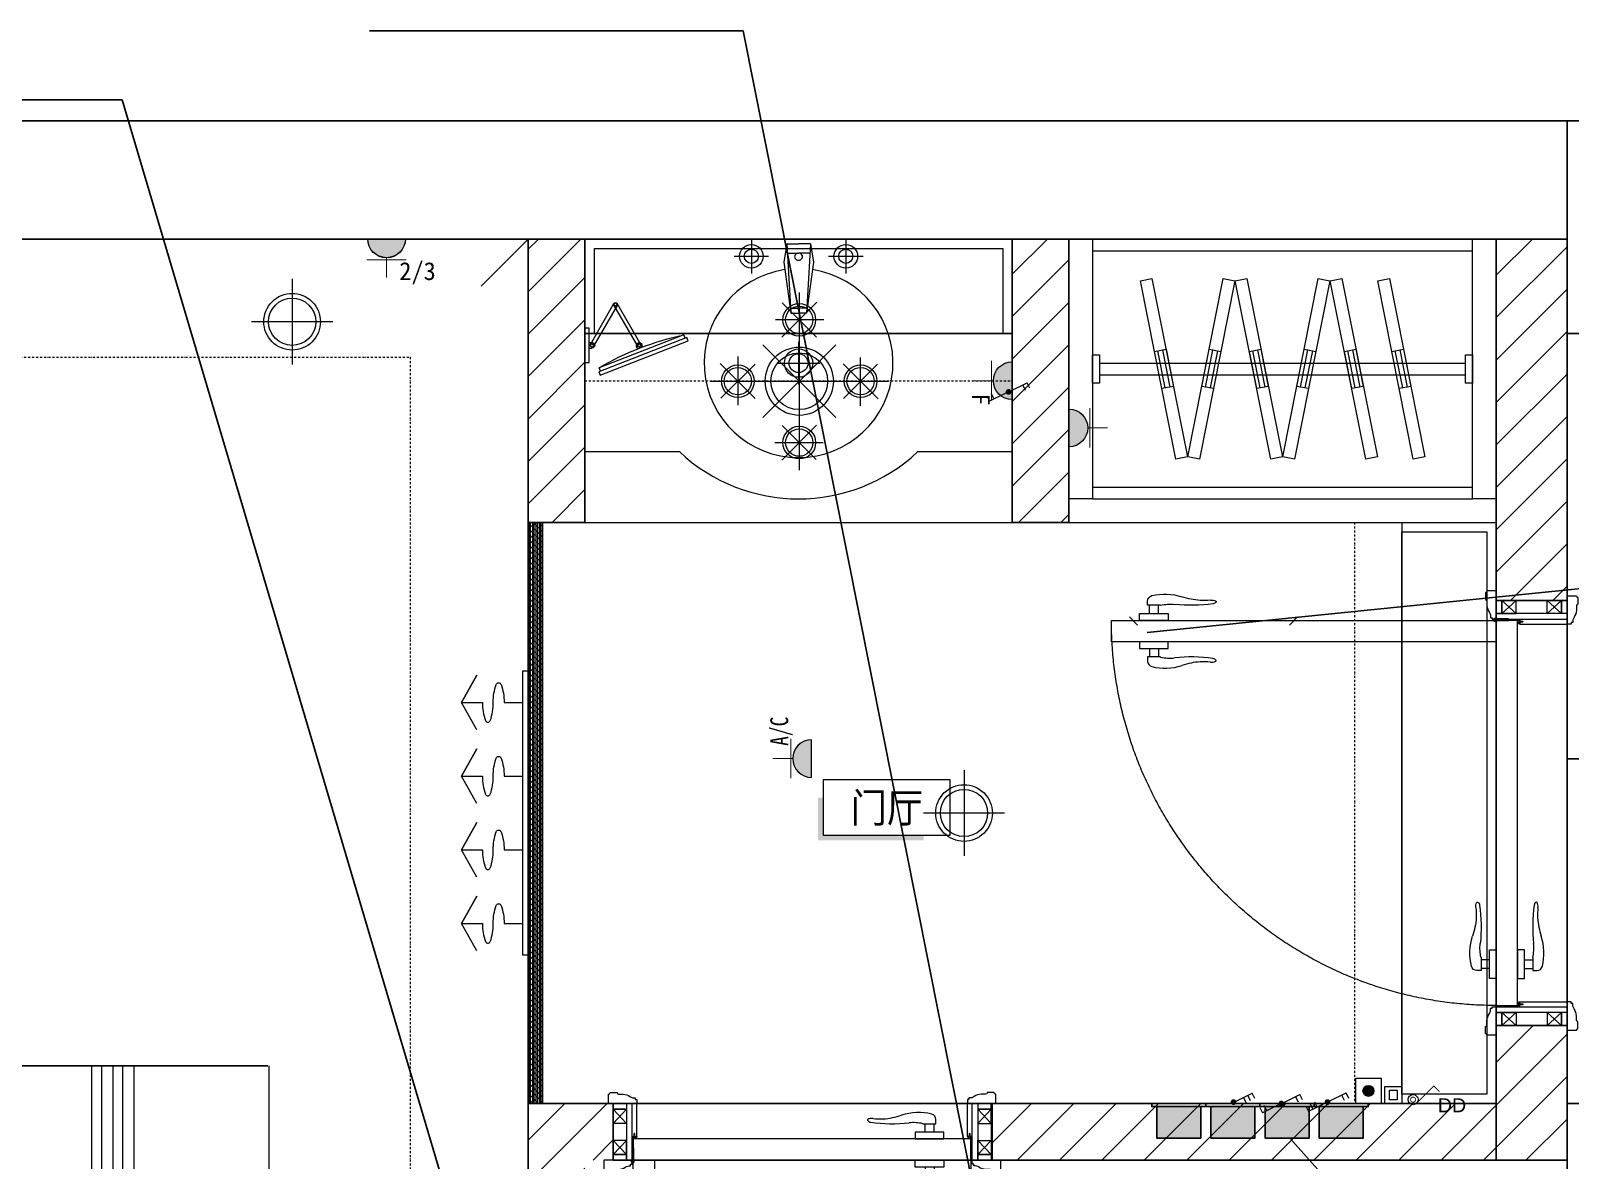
# Model space of a CAD drawing. Header units: millimetres. Extents: x 130143 to 328923, y 19139 to 134795.
# Drawn here: x 224650 to 229540, y 66182 to 69768 of the extents above; entities that cross this region are included whole.
import ezdxf
from ezdxf.enums import TextEntityAlignment as Align

# ---------------------------------------------------------------- set-up
doc = ezdxf.new("R2010")
doc.units = ezdxf.units.MM
doc.header["$LTSCALE"] = 10
for name, pattern in [('ACAD_ISO03W100', [30, 12, -18]), ('DASH', [8.89, 6.35, -2.54]), ('DASHDOT2', [12.7, 6.35, -3.175, 0, -3.175]), ('DOTE', [61.468, 50.8, -5.08, 0.508, -5.08]), ('HIDDEN', [9.525, 6.35, -3.175])]:
    doc.linetypes.add(name, pattern=pattern)
for name, color, linetype in [('EM-开关插座(0.12)-DOM', 61, 'Continuous'), ('WALL_NEW【新建墙体】', 4, 'Continuous'), ('WALL_REMOVE【拆除墙体】', 6, 'Continuous'), ('WALL【墙体】', 7, 'Continuous'), ('新建墙体图', 255, 'Continuous')]:
    doc.layers.add(name, color=color, linetype=linetype)
for name, color, linetype, lineweight in [('FC-Doorsill【门槛线】', 8, 'Continuous', 0), ('FC-Material【地坪分割线】', 138, 'Continuous', 0), ('FF-ART【装饰、挂画】', 120, 'Continuous', 0), ('FF-Door【门】', 51, 'Continuous', 0), ('FF-FIXT【洁具】', 31, 'Continuous', 0), ('FF-MT【门套】', 20, 'Continuous', 0), ('FF-Socket【电气】', 124, 'Continuous', 0), ('FF-Text【平面文字】', 2, 'Continuous', 0), ('FF-【活动成品家具】', 51, 'Continuous', 0), ('RC-Lamplight【灯带】', 205, 'DASHDOT2', 0), ('RC-Lamps【天花灯具】', 2, 'Continuous', 0), ('RC-Modelling【天花造型】', 30, 'Continuous', 0), ('邦威智能化', 7, 'Continuous', 18)]:
    doc.layers.add(name, color=color, linetype=linetype, lineweight=lineweight)
doc.styles.add('ar', font='arial.ttf')
doc.styles.add('宋体', font='', dxfattribs={"width": 0.8})
doc.styles.add('文字', font='')
doc.styles.get('宋体').set_extended_font_data('SimSun')
doc.styles.get('文字').set_extended_font_data('SimSun')

# ---------------------------------------------------------------- blocks, each defined once
blk = doc.blocks.new('1500平10100181')
at = {"ltscale": 300}
for p, q in [((-1270.6, 991.6), (-770.6, 991.6)), ((-1270.6, 491.6), (-1270.6, 991.6)), ((-770.6, 991.6), (-770.6, 491.6)), ((-749, 1000), (603.1, 1000)), ((-749, 1000), (-749, 374.1)), ((603.1, 1000), (603.1, 320.9)), ((603.1, 1000), (603.1, 345.9)), ((-770.6, 491.6), (-1270.6, 491.6)), ((-1270.6, 491.6), (-770.6, 491.6)), ((-749, 374.1), (-775.9, 311.5)), ((-775.9, 311.5), (-740.1, 257.9)), ((-749, 271.3), (-749, -1000)), ((638.5, 243.1), (606, 239.9)), ((606, 239.9), (606, -999.7)), ((-749, -1000), (603.1, -1000)), ((603.1, -1000), (-749, -1000))]:
    blk.add_line(p, q, dxfattribs=at)
at = {"color": 8}
for p, q in [((-770.6, 491.6), (-770.6, 991.6)), ((-1020.6, 966.9), (-1020.6, 516.3)), ((-749, 958.2), (603.1, 958.2)), ((-570, 910.6), (-278, 946.4)), ((-278, 946.4), (-137.7, 883.8)), ((77.1, 928.5), (369.1, 964.2)), ((369.1, 964.2), (517.3, 901.6)), ((-686.4, 883.8), (-686.4, 919.5)), ((-686.4, 919.5), (-614.8, 874.8)), ((-686.4, 919.5), (-570, 910.6)), ((-39.2, 937.4), (32.4, 892.7)), ((-39.2, 937.4), (77.1, 928.5)), ((-39.2, 901.6), (-39.2, 937.4)), ((517.3, 901.6), (580, 928.5)), ((580, 928.5), (535.2, 758.6)), ((-668.5, 669.2), (-686.4, 883.8)), ((-137.7, 883.8), (-75, 910.6)), ((-75, 910.6), (-119.8, 740.7)), ((-21.3, 687.1), (-39.2, 901.6)), ((535.2, 758.6), (562.1, 561.9)), ((-1254.7, 741.6), (-786.5, 741.6)), ((-119.8, 740.7), (-92.9, 544)), ((-57.5, 551.6), (-21.3, 687.1)), ((-704.3, 535), (-668.5, 669.2)), ((-605.8, 587.2), (-703.4, 538.5)), ((16.7, 588.7), (-72.8, 544)), ((14.5, 561.9), (-93.5, 548.4)), ((130.8, 561.9), (14.5, 561.9)), ((560.7, 572.1), (130.8, 561.9)), ((486.3, 572.7), (485.7, 570.5)), ((562.1, 561.9), (486.3, 572.7)), ((-632.7, 544), (-704.3, 535)), ((-516.3, 544), (-632.7, 544)), ((-155.6, 552.9), (-516.3, 544)), ((-92.9, 544), (-155.6, 552.9)), ((-749, 383), (606.9, 508.2)), ((606.9, 508.2), (-48.2, 365.2)), ((-740.1, 257.9), (172.2, 347.3)), ((378.1, 329.4), (615.8, 320.5)), ((603.1, 345.9), (603.1, 320.9)), ((603.1, 320.9), (616.4, 320.9)), ((616.4, 320.9), (638.5, 243.1)), ((633.7, 248.9), (-740.1, 168.4)), ((250.5, -1000), (250.5, 228.9)), ((274.6, -1000), (274.6, 230.2)), ((295.4, -1000), (295.4, 231.3)), ((319.4, -1000), (319.4, 232.6)), ((-740.1, 168.4), (-360.8, 213.2)), ((229.7, -1000), (229.7, 227.8)), ((-320.9, -1000), (-320.9, 186.7)), ((-300.1, -1000), (-300.1, 187.8)), ((-276, -1000), (-276, 189)), ((-255.2, -1000), (-255.2, 190.1)), ((-231.2, -1000), (-231.2, 191.4)), ((-749, -526.3), (603.1, -526.3)), ((-749, -547.1), (603.1, -547.1)), ((-749, -571.3), (603.1, -571.3)), ((-749, -592.1), (603.1, -592.1)), ((-749, -616), (603.1, -616))]:
    blk.add_line(p, q, dxfattribs=at)
for radius in [175, 72.2]:
    blk.add_circle((-1020.6, 741.6), radius, dxfattribs=at)
blk = doc.blocks.new('门套线03')
at = {"ltscale": 100}
blk.add_lwpolyline([(60, 0), (60, 19.7, -0.339185), (56.6, 23.1), (42, 23.1, -0.360475), (38.5, 19.7), (29.2, 19.7, 0.137802), (14.5, 14.7, -0.16589), (3.4, 11.9), (3.4, 8.7), (0, 8.7), (0, 0)], format="xyb", close=True, dxfattribs=at)
blk = doc.blocks.new('HL_Door_Hinge')
at = {"color": 0, "linetype": 'DOTE', "ltscale": 0.04}
for p, q in [((-4, 3), (4, 3)), ((0, -1), (0, 7))]:
    blk.add_line(p, q, dxfattribs=at)
at = {"color": 0, "linetype": 'DASH', "ltscale": 5}
for p, q in [((-2, -26), (-2, 0.8)), ((-0.5, -26), (-0.5, 0)), ((0.5, -26), (0.5, 0)), ((2, -26), (2, 0.8)), ((-0.5, -26), (-2, -26)), ((0.5, -26), (2, -26))]:
    blk.add_line(p, q, dxfattribs=at)
for radius in [3, 2]:
    blk.add_circle((0, 3), radius, dxfattribs=at)
blk = doc.blocks.new('HL_Door_Seal')
at = {"color": 0}
for p, q in [((5, 0), (-5, 0)), ((-1, 6), (-0.5, 6.5)), ((-1, 6), (-0.5, 6)), ((-1, 5.5), (-0.5, 6)), ((-1, 5.5), (-0.5, 5.5)), ((-1, 5), (-0.5, 5.5)), ((-1, 4.5), (-0.5, 5)), ((-1, 5), (-0.5, 5)), ((-1, 4.5), (-0.5, 4.5)), ((-1, 4), (-0.5, 4.5)), ((-1, 4), (-0.5, 4)), ((-1, 3.5), (-0.5, 4)), ((-1, 3.5), (-0.5, 3.5)), ((-1, 3), (-0.5, 3.5)), ((-1, 3), (-0.5, 3)), ((-1, 2.5), (-0.5, 3)), ((-1, 2.5), (-0.5, 2.5)), ((-1, 2), (-0.5, 2.5)), ((-1, 2), (-0.5, 2)), ((-1, 1.5), (-0.5, 2)), ((-1, 1.5), (-0.5, 1.5)), ((-1, 1), (-0.5, 1.5)), ((-1, 1), (-0.5, 1)), ((-1, 0.5), (-0.5, 1)), ((-1, 0.5), (-0.5, 0.5)), ((-1, 0), (-0.5, 0.5)), ((-0.5, 6.5), (0.5, 6.5)), ((1, 6), (0.5, 6.5)), ((1, 6), (0.5, 6)), ((1, 5.5), (0.5, 6)), ((1, 5.5), (0.5, 5.5)), ((1, 5), (0.5, 5.5)), ((1, 5), (0.5, 5)), ((1, 4.5), (0.5, 5)), ((1, 4.5), (0.5, 4.5)), ((1, 4), (0.5, 4.5)), ((1, 4), (0.5, 4)), ((1, 3.5), (0.5, 4)), ((1, 3.5), (0.5, 3.5)), ((1, 3), (0.5, 3.5)), ((1, 3), (0.5, 3)), ((1, 2.5), (0.5, 3)), ((1, 2.5), (0.5, 2.5)), ((1, 2), (0.5, 2.5)), ((1, 2), (0.5, 2)), ((1, 1.5), (0.5, 2)), ((1, 1.5), (0.5, 1.5)), ((1, 1), (0.5, 1.5)), ((1, 1), (0.5, 1)), ((1, 0.5), (0.5, 1)), ((1, 0.5), (0.5, 0.5)), ((1, 0), (0.5, 0.5))]:
    blk.add_line(p, q, dxfattribs=at)
blk.add_lwpolyline([(-3.9, -1, 0.774597), (3.9, -1)], format="xyb", close=True, dxfattribs=at)
blk.add_arc((0, 0), 5, 180, 0.0005, dxfattribs=at)
blk = doc.blocks.new('门把手02')
at = {"color": 250}
for p, q in [((-13.5, 32.2), (-13.5, 40.9)), ((-30.4, 14.6), (-15.2, 14.6)), ((-30.4, 0), (-30.4, 14.6)), ((30.4, 0), (-30.4, 0)), ((-15.2, 14.6), (19.6, 14.6)), ((-15.2, 14.6), (19.6, 14.6)), ((12.9, 32.2), (-13.5, 32.2)), ((-9.4, 14.6), (-9.4, 32.2)), ((9.4, 14.6), (9.4, 32.2)), ((19.6, 14.6), (30.4, 14.6)), ((30.4, 14.6), (30.4, 0))]:
    blk.add_line(p, q, dxfattribs=at)
at = {"color": 250, "extrusion": (0, 0, -1)}
for centre, major_axis, start_param, end_param in [((-1.3, 40.9), (-8.59, 8.59), 5.497787, 6.813202), ((23.4, -64.1), (-0.1, 120), -0.233047, 0.306451), ((33.8, -51.4), (0, 86), -0.231441, 0.114669), ((79.3, 368.4), (-0.1, 336.3), 3.005111, 3.247916), ((107.8, 189.2), (1.8, 147), 3.194781, 3.464277), ((105.2, 172), (-91.7, 91.7), 3.813778, 3.981187), ((122.5, 24), (-13.7, 13.7), 0.647464, 1.248663), ((124, 43.6), (5.92, 5.92), 1.238085, 2.228964), ((130.6, 40.4), (-0.729, 0.729), 1.325662, 2.819982), ((12.9, 37.2), (3.58, 3.58), 2.124304, 2.356194)]:
    blk.add_ellipse(centre, major_axis=major_axis, ratio=1, start_param=start_param, end_param=end_param, dxfattribs=at)
blk = doc.blocks.new('hld_1_720_120_门把手02_门套线03_45_0_0_3_40_0_1_1')
at = {"layer": 'FC-Doorsill【门槛线】'}
for p, q in [((-0.5, 0.075), (0.5, 0.075)), ((-0.5, -0.075), (0.5, -0.075))]:
    blk.add_line(p, q, dxfattribs=at)
at = {"layer": 'FF-Door【门】'}
blk.add_lwpolyline([(-0.446875, 0.075), (-0.390625, 0.075), (-0.390625, 0.96875), (-0.446875, 0.96875)], close=True, dxfattribs=at)
at = {"layer": 'FF-Door【门】', "color": 250, "linetype": 'ACAD_ISO03W100', "ltscale": 0.104167}
blk.add_lwpolyline([(-0.446875, 0.075), (0.446875, 0.075), (0.446875, 0.01875), (-0.446875, 0.01875)], close=True, dxfattribs=at)
at = {"layer": 'FF-Door【门】', "color": 8, "linetype": 'HIDDEN', "ltscale": 60}
blk.add_arc((-0.446875, 0.075), 0.89375, 0, 90, dxfattribs=at)
at = {"layer": 'FF-MT【门套】', "color": 250}
for p, q in [((-0.465, 0.06), (-0.5, 0.0225)), ((-0.465, 0.0225), (-0.5, 0.06)), ((0.465, 0.06), (0.5, 0.0225)), ((0.465, 0.0225), (0.5, 0.06)), ((-0.5, -0.0225), (-0.465, -0.06)), ((-0.5, -0.06), (-0.465, -0.0225)), ((0.5, -0.0225), (0.465, -0.06)), ((0.5, -0.06), (0.465, -0.0225))]:
    blk.add_line(p, q, dxfattribs=at)
for points in [[(-0.5, 0.075), (-0.465, 0.075), (-0.465, 0.06), (-0.5, 0.06)], [(-0.465, 0.06), (-0.465, 0.0225), (-0.5, 0.0225), (-0.5, 0.06)], [(-0.465, 0.075), (-0.45, 0.075), (-0.45, -0.075), (-0.465, -0.075)], [(0.465, 0.075), (0.45, 0.075), (0.45, -0.075), (0.465, -0.075)], [(0.5, 0.075), (0.465, 0.075), (0.465, 0.06), (0.5, 0.06)], [(0.465, 0.06), (0.465, 0.0225), (0.5, 0.0225), (0.5, 0.06)], [(-0.5, -0.0225), (-0.5, -0.06), (-0.465, -0.06), (-0.465, -0.0225)], [(0.5, -0.0225), (0.5, -0.06), (0.465, -0.06), (0.465, -0.0225)], [(-0.5, -0.075), (-0.465, -0.075), (-0.465, -0.06), (-0.5, -0.06)], [(0.5, -0.075), (0.465, -0.075), (0.465, -0.06), (0.5, -0.06)]]:
    blk.add_lwpolyline(points, close=True, dxfattribs=at)
at = {"layer": 'FF-MT【门套】'}
for points in [[(-0.5, 0.075), (-0.45, 0.075), (-0.45, 0.0125), (-0.4375, 0.0125), (-0.4375, -0.075), (-0.5, -0.075)], [(0.5, 0.075), (0.45, 0.075), (0.45, 0.0125), (0.4375, 0.0125), (0.4375, -0.075), (0.5, -0.075)]]:
    blk.add_lwpolyline(points, close=True, dxfattribs=at)
at = {"layer": 'FF-Door【门】', "color": 250, "yscale": 0.00125, "zscale": 0.00125}
for name, p, xscale, rotation in [('门把手02', (-0.446875, 0.85625), -0.00125, 90.00000000000593), ('门把手02', (-0.390625, 0.85625), 0.00125, 270.0000000000178), ('HL_Door_Seal', (-0.44375, 0.0125), 0.00125, 180.0000000000119), ('HL_Door_Seal', (0.44375, 0.0125), -0.00125, 180)]:
    blk.add_blockref(name, p, dxfattribs=dict(at, xscale=xscale, rotation=rotation))
at = {"layer": 'FF-Door【门】', "color": 250, "zscale": 0.00125}
for name, p, xscale, yscale in [('门把手02', (0.3375, 0.075), -0.00125, 0.00125), ('HL_Door_Hinge', (-0.448437, 0.075), 0.00125, 0.00125), ('门把手02', (0.3375, 0.01875), -0.00125, -0.00125)]:
    blk.add_blockref(name, p, dxfattribs=dict(at, xscale=xscale, yscale=yscale))
at = {"layer": 'FF-MT【门套】', "zscale": 0.00125}
for p, xscale, yscale in [((-0.45, 0.075), -0.00125, 0.00125), ((0.45, 0.075), 0.00125, 0.00125), ((-0.4375, -0.075), -0.00125, -0.00125), ((0.4375, -0.075), 0.00125, -0.00125)]:
    blk.add_blockref('门套线03', p, dxfattribs=dict(at, xscale=xscale, yscale=yscale))
blk = doc.blocks.new('*U127')
at = {"color": 150}
blk.add_lwpolyline([(-5.38, -2.34), (5.38, -2.34), (5.38, 2.33), (-5.38, 2.33), (-5.38, -2.34)], dxfattribs=at)
at = {"color": 150, "ltscale": 4}
for points in [[(-5.38, 0.83), (-5.83, 0.83), (-5.38, -2.34), (-5.83, -2.79)], [(3.13, -2.34), (3.13, -2.79), (-5.38, -2.34), (-5.83, -2.79)]]:
    blk.add_solid(points, dxfattribs=at)
at = {"color": 2, "ltscale": 4, "style": '文字', "width": 0.9, "flags": 8}
blk.add_attdef('功能区文字', text='', height=2.5, dxfattribs=at).set_placement((0.01, -0.03), align=Align.MIDDLE_CENTER)
blk = doc.blocks.new('hld_1_820_150_门把手02_门套线03_45_0_0_3_40_0_1_1')
at = {"layer": 'FC-Doorsill【门槛线】'}
for p, q in [((-0.5, 0.0833), (0.5, 0.0833)), ((-0.5, -0.0833), (0.5, -0.0833))]:
    blk.add_line(p, q, dxfattribs=at)
at = {"layer": 'FF-Door【门】'}
blk.add_lwpolyline([(-0.4528, 0.0833), (-0.4028, 0.0833), (-0.4028, 0.9889), (-0.4528, 0.9889)], close=True, dxfattribs=at)
at = {"layer": 'FF-Door【门】', "color": 250, "linetype": 'ACAD_ISO03W100', "ltscale": 0.104167}
blk.add_lwpolyline([(-0.4528, 0.0833), (0.4528, 0.0833), (0.4528, 0.0333), (-0.4528, 0.0333)], close=True, dxfattribs=at)
at = {"layer": 'FF-Door【门】', "color": 8, "linetype": 'HIDDEN', "ltscale": 60}
blk.add_arc((-0.4528, 0.0833), 0.9056, 0, 90, dxfattribs=at)
at = {"layer": 'FF-MT【门套】', "color": 250}
for p, q in [((-0.4689, 0.07), (-0.5, 0.0367)), ((-0.4689, 0.0367), (-0.5, 0.07)), ((0.4689, 0.07), (0.5, 0.0367)), ((0.4689, 0.0367), (0.5, 0.07)), ((-0.5, -0.0367), (-0.4689, -0.07)), ((-0.5, -0.07), (-0.4689, -0.0367)), ((0.5, -0.0367), (0.4689, -0.07)), ((0.5, -0.07), (0.4689, -0.0367))]:
    blk.add_line(p, q, dxfattribs=at)
for points in [[(-0.5, 0.0833), (-0.4689, 0.0833), (-0.4689, 0.07), (-0.5, 0.07)], [(-0.4689, 0.0833), (-0.4556, 0.0833), (-0.4556, -0.0833), (-0.4689, -0.0833)], [(0.4689, 0.0833), (0.4556, 0.0833), (0.4556, -0.0833), (0.4689, -0.0833)], [(0.5, 0.0833), (0.4689, 0.0833), (0.4689, 0.07), (0.5, 0.07)], [(-0.4689, 0.07), (-0.4689, 0.0367), (-0.5, 0.0367), (-0.5, 0.07)], [(0.4689, 0.07), (0.4689, 0.0367), (0.5, 0.0367), (0.5, 0.07)], [(-0.5, -0.0367), (-0.5, -0.07), (-0.4689, -0.07), (-0.4689, -0.0367)], [(-0.5, -0.0833), (-0.4689, -0.0833), (-0.4689, -0.07), (-0.5, -0.07)], [(0.5, -0.0367), (0.5, -0.07), (0.4689, -0.07), (0.4689, -0.0367)], [(0.5, -0.0833), (0.4689, -0.0833), (0.4689, -0.07), (0.5, -0.07)]]:
    blk.add_lwpolyline(points, close=True, dxfattribs=at)
at = {"layer": 'FF-MT【门套】'}
for points in [[(-0.5, 0.0833), (-0.4556, 0.0833), (-0.4556, 0.0278), (-0.4444, 0.0278), (-0.4444, -0.0833), (-0.5, -0.0833)], [(0.5, 0.0833), (0.4556, 0.0833), (0.4556, 0.0278), (0.4444, 0.0278), (0.4444, -0.0833), (0.5, -0.0833)]]:
    blk.add_lwpolyline(points, close=True, dxfattribs=at)
at = {"layer": 'FF-Door【门】', "color": 250, "yscale": 0.001111111111111, "zscale": 0.001111111111111}
for name, p, xscale, rotation in [('门把手02', (-0.4528, 0.8889), -0.001111111111111, 90.00000000000593), ('门把手02', (-0.4028, 0.8889), 0.001111111111111, 270.0000000000178), ('HL_Door_Seal', (-0.45, 0.0278), 0.001111111111111, 180.0000000000119), ('HL_Door_Seal', (0.45, 0.0278), -0.001111111111111, 180)]:
    blk.add_blockref(name, p, dxfattribs=dict(at, xscale=xscale, rotation=rotation))
at = {"layer": 'FF-Door【门】', "color": 250, "zscale": 0.001111111111111}
for name, p, xscale, yscale in [('门把手02', (0.3556, 0.0833), -0.001111111111111, 0.001111111111111), ('HL_Door_Hinge', (-0.4542, 0.0833), 0.001111111111111, 0.001111111111111), ('门把手02', (0.3556, 0.0333), -0.001111111111111, -0.001111111111111)]:
    blk.add_blockref(name, p, dxfattribs=dict(at, xscale=xscale, yscale=yscale))
at = {"layer": 'FF-MT【门套】', "zscale": 0.001111111111111}
for p, xscale, yscale in [((-0.4556, 0.0833), -0.001111111111111, 0.001111111111111), ((0.4556, 0.0833), 0.001111111111111, 0.001111111111111), ((-0.4444, -0.0833), -0.001111111111111, -0.001111111111111), ((0.4444, -0.0833), 0.001111111111111, -0.001111111111111)]:
    blk.add_blockref('门套线03', p, dxfattribs=dict(at, xscale=xscale, yscale=yscale))
blk = doc.blocks.new('*U381', base_point=(20441.2, -29895.8))
for points in [[(20491.2, -30445.8), (20441.2, -30445.8), (20441.2, -29895.8), (20491.2, -29895.8)], [(21296.2, -29895.8), (21346.2, -29895.8), (21346.2, -30445.8), (21296.2, -30445.8)]]:
    blk.add_lwpolyline(points, close=True)
for points in [[(20491.2, -29895.8), (21296.2, -29895.8)], [(20491.2, -30445.8), (21296.2, -30445.8)]]:
    blk.add_lwpolyline(points)
at = {"color": 0}
for points in [[(20491.2, -29920.8), (21296.2, -29920.8)], [(20491.2, -30420.8), (21296.2, -30420.8)]]:
    blk.add_lwpolyline(points, dxfattribs=at)
at = {"color": 0, "linetype": 'DASH', "ltscale": 24}
for points in [[(20617, -29979.5), (20692.1, -30357.1), (20667.6, -30362), (20592.5, -29984.4)], [(20693.1, -30357.1), (20768.2, -29979.5), (20792.7, -29984.4), (20717.6, -30362)], [(20818.1, -29979.5), (20893.2, -30357.1), (20868.7, -30362), (20793.6, -29984.4)], [(20894.2, -30357.1), (20969.3, -29979.5), (20993.8, -29984.4), (20918.7, -30362)], [(21019.2, -29979.5), (21094.4, -30357.1), (21069.8, -30362), (20994.7, -29984.4)], [(21119.8, -29979.5), (21194.9, -30357.1), (21170.4, -30362), (21095.3, -29984.4)], [(20646.8, -30129.1), (20662.4, -30207.6), (20637.9, -30212.4), (20622.3, -30134)], [(20639.4, -30130.6), (20655, -30209), (20645.2, -30211), (20629.6, -30132.5)], [(20722.8, -30207.6), (20738.4, -30129.1), (20762.9, -30134), (20747.3, -30212.4)], [(20730.2, -30209), (20745.8, -30130.6), (20755.6, -30132.5), (20740, -30211)], [(20847.9, -30129.1), (20863.5, -30207.6), (20839, -30212.4), (20823.4, -30134)], [(20840.5, -30130.6), (20856.1, -30209), (20846.3, -30211), (20830.7, -30132.5)], [(20923.9, -30207.6), (20939.5, -30129.1), (20964, -30134), (20948.4, -30212.4)], [(20931.3, -30209), (20946.9, -30130.6), (20956.7, -30132.5), (20941.1, -30211)], [(21049, -30129.1), (21064.6, -30207.6), (21040.1, -30212.4), (21024.5, -30134)], [(21041.6, -30130.6), (21057.2, -30209), (21047.4, -30211), (21031.8, -30132.5)], [(21149.6, -30129.1), (21165.2, -30207.6), (21140.6, -30212.4), (21125, -30134)], [(21142.2, -30130.6), (21157.8, -30209), (21148, -30211), (21132.4, -30132.5)]]:
    blk.add_lwpolyline(points, close=True, dxfattribs=at)
at = {"color": 0}
for points in [[(20506.2, -30200.8), (20491.2, -30200.8), (20491.2, -30140.8), (20506.2, -30140.8)], [(21281.2, -30140.8), (21296.2, -30140.8), (21296.2, -30200.8), (21281.2, -30200.8)], [(21281.2, -30140.8), (21296.2, -30140.8), (21296.2, -30200.8), (21281.2, -30200.8)]]:
    blk.add_lwpolyline(points, close=True, dxfattribs=at)
at = {"color": 0, "linetype": 'DASH', "ltscale": 24}
for points in [[(20506.2, -30158.3), (21281.2, -30158.3)], [(20506.2, -30183.3), (21281.2, -30183.3)]]:
    blk.add_lwpolyline(points, dxfattribs=at)
blk = doc.blocks.new('洗手台40')
at = {"color": 8}
for p, q in [((194.8, 336.5), (194.8, 263.5)), ((231.3, 300), (158.3, 300)), ((-31.3, 245.1), (-31.3, 154.9)), ((182.2, 231.4), (74.6, 216.7)), ((221.1, 225), (182.2, 231.4)), ((13.8, 200), (-76.3, 200)), ((221.1, 225), (74.6, 216.7)), ((74.6, 216.7), (74.6, 200)), ((74.6, 183.3), (74.6, 200)), ((84.7, 217.2), (84.7, 200)), ((84.7, 182.8), (84.7, 200)), ((201.4, 223.9), (201.4, 200)), ((201.4, 176.1), (201.4, 200)), ((221.1, 225), (221.1, 200)), ((221.1, 175), (221.1, 200)), ((221.1, 175), (74.6, 183.3)), ((182.2, 168.6), (74.6, 183.3)), ((221.1, 175), (182.2, 168.6)), ((194.8, 136.5), (194.8, 63.5)), ((231.3, 100), (158.3, 100))]:
    blk.add_line(p, q, dxfattribs=at)
for centre, radius in [((194.8, 300), 25), ((194.8, 300), 15), ((-31.3, 200), 30), ((-31.3, 200), 20), ((194.8, 100), 25), ((194.8, 100), 15)]:
    blk.add_circle(centre, radius, dxfattribs=at)
blk.add_arc((-31.3, 200), 200, 8.4238, 351.5762)
for centre, start, end in [((194, 201.2), 350.5252, 189.4748), ((194, 198.8), 170.5252, 9.4748)]:
    blk.add_arc(centre, 7.19, start, end, dxfattribs=at)
blk = doc.blocks.new('刮须镜平面')
at = {"color": 0, "ltscale": 0.4}
for p, q in [((-118.2, 1.9), (-68.3, 88.4)), ((-61.6, 84.6), (-111.6, -1.9)), ((-68.3, 84.6), (-18.3, -1.9)), ((-11.7, 1.9), (-61.6, 88.4)), ((-9.2, 36.5), (0, 36.5)), ((-9.2, -36.5), (-9.2, 36.5)), ((0, 36.5), (0, -36.5)), ((-218.4, 9.3), (-215.7, 16.4)), ((-32.2, -63), (-218.4, 9.3)), ((-215.7, 16.4), (-29.4, -55.8)), ((-212.1, 15), (-209.3, 22.2)), ((-209.3, 22.2), (-30.2, -47.3)), ((-122.3, -3.3), (-120.3, 2.1)), ((-9.2, 5.8), (-15, 5.8)), ((-111.6, -7.5), (-109.5, -2.1)), ((-9.2, -5.8), (-15, -5.8)), ((-33, -54.4), (-30.2, -47.3)), ((-29.4, -55.8), (-32.2, -63)), ((0, -36.5), (-9.2, -36.5))]:
    blk.add_line(p, q, dxfattribs=at)
for centre in [(-64.9, 86.5), (-114.9, 0), (-15, 0)]:
    blk.add_circle(centre, 3.07, dxfattribs=at)
for centre, radius, start, end in [((-64.9, 86.5), 3.84, 30, 210), ((-64.9, 86.5), 3.84, 330, 150), ((-335.4, -568.2), 603.7, 59.6373, 77.9472), ((-114.9, 0), 5.76, 338.7922, 158.7922), ((-114.9, 0), 3.84, 150, 330), ((-15, 0), 5.76, 90, 270), ((-15, 0), 3.84, 210, 30)]:
    blk.add_arc(centre, radius, start, end, dxfattribs=at)
blk = doc.blocks.new('侧出风')
for points in [[(-291.5, 108.7), (-233.9, 141.6), (-176.3, 108.7), (-233.9, 141.6), (-233.9, 96.9, 0.094519), (-272.2, 90.6, 0.69809), (-272.2, 80.4, 0.094519), (-233.9, 74.1, -0.094519), (-195.6, 67.7, -0.69809), (-195.6, 57.6, -0.094519), (-233.9, 51.2), (-233.9, 12.5)], [(-135.6, 108.7), (-78, 141.6), (-20.3, 108.7), (-78, 141.6), (-78, 96.9, 0.094519), (-116.2, 90.6, 0.69809), (-116.2, 80.4, 0.094519), (-78, 74.1, -0.094519), (-39.7, 67.7, -0.69809), (-39.7, 57.6, -0.094519), (-78, 51.2), (-78, 12.5)], [(20.3, 108.7), (78, 141.6), (135.6, 108.7), (78, 141.6), (78, 96.9, 0.094519), (39.7, 90.6, 0.69809), (39.7, 80.4, 0.094519), (78, 74.1, -0.094519), (116.2, 67.7, -0.69809), (116.2, 57.6, -0.094519), (78, 51.2), (78, 12.5)], [(176.3, 108.7), (233.9, 141.6), (291.5, 108.7), (233.9, 141.6), (233.9, 96.9, 0.094519), (195.6, 90.6, 0.69809), (195.6, 80.4, 0.094519), (233.9, 74.1, -0.094519), (272.2, 67.7, -0.69809), (272.2, 57.6, -0.094519), (233.9, 51.2), (233.9, 12.5)]]:
    blk.add_lwpolyline(points, format="xyb")
blk.add_lwpolyline([(-300, 0), (300, 0), (300, 12.5), (-300, 12.5)], close=True)
blk = doc.blocks.new('灯_圆形筒灯')
at = {"color": 251, "linetype": 'DOTE', "ltscale": 43.504693}
blk.add_line((0, 90.6), (0, -90.6), dxfattribs=at)
at = {"color": 251, "linetype": 'DOTE', "ltscale": 41.297046}
blk.add_line((86, 0), (-86, 0), dxfattribs=at)
blk.add_ellipse((0, 0), major_axis=(-42.4, 42.4), ratio=1, start_param=2.355868237233173, end_param=8.639053544412759)
at = {"color": 251}
blk.add_ellipse((0, 0), major_axis=(35.4, 35.4), ratio=1, start_param=5.498714316925571, end_param=11.78189962410516, dxfattribs=at)
blk = doc.blocks.new('大吊灯')
at = {"color": 8}
for p, q in [((74.5, 334.4), (-73.6, 186.3)), ((72.9, 187), (-72, 331.9)), ((0, 376.2), (0, -376.2)), ((104.1, 259.9), (-100.7, 259.9)), ((154.2, -154.2), (-154.2, 154.2)), ((154.2, 154.2), (-154.2, -154.2)), ((-334.4, 74.5), (-186.3, -73.6)), ((-187, 72.9), (-331.9, -72)), ((-259.9, 104.1), (-259.9, -100.7)), ((334.4, -74.5), (186.3, 73.6)), ((187, -72.9), (331.9, 72)), ((259.9, -104.1), (259.9, 100.7)), ((-376.2, 0), (376.2, 0)), ((-74.5, -334.4), (73.6, -186.3)), ((-72.9, -187), (72, -331.9)), ((-104.1, -259.9), (100.7, -259.9))]:
    blk.add_line(p, q, dxfattribs=at)
for centre, major_axis, start_param, end_param in [((0, 259.9), (0, 69.3), -1.570342718129233, 4.712842589050354), ((0, 0), (0, 144.4), 4.712226, 10.995411), ((-259.9, 0), (0, 69.3), 4.712260247178279, 10.99544555435786), ((259.9, 0), (0, 69.3), 4.711943, 10.995128), ((0, -259.9), (0, 69.3), -1.570342718129233, 4.712842589050354)]:
    blk.add_ellipse(centre, major_axis=major_axis, ratio=1, start_param=start_param, end_param=end_param)
for centre, major_axis, start_param, end_param in [((0, 259.9), (0.1, 57.8), -1.569728, 4.713457), ((0, 0), (0, 120.3), -1.570528, 4.712657), ((-259.9, 0), (0, 57.8), 4.711804, 10.994989), ((259.9, 0), (0, 57.8), 4.712315, 10.9955), ((0, -259.9), (0.1, 57.8), -1.569728, 4.713457)]:
    blk.add_ellipse(centre, major_axis=major_axis, ratio=1, start_param=start_param, end_param=end_param, dxfattribs=at)
blk = doc.blocks.new('一般插座')
h = blk.add_hatch(color=0)
edge = h.paths.add_edge_path()
edge.add_line((-1.9, 0), (1.9, 0))
edge.add_arc((0, 0), 1.9, 0, 180)
at = {"color": 0, "const_width": 0.1}
for points in [[(0, 3.9), (0, 1.9)], [(-2, 2.1), (2, 2.1)]]:
    blk.add_lwpolyline(points, dxfattribs=at)
at = {"color": 0}
blk.add_lwpolyline([(1.9, 0, 1), (-1.9, 0)], format="xyb", close=True, dxfattribs=at)
blk = doc.blocks.new('防溅水插座')
blk.add_blockref('一般插座', (0, 0))
at = {"style": '宋体', "flags": 8}
blk.add_attdef('F', (1.28, 2.35), '', height=1.8, dxfattribs=at)
blk = doc.blocks.new('空调插座')
blk.add_blockref('一般插座', (0, 0))
at = {"style": '宋体', "flags": 8}
blk.add_attdef('A/C', (1.28, 2.35), '', height=1.8, dxfattribs=at)
blk = doc.blocks.new('海龙_05062443')
at = {"layer": 'FF-ART【装饰、挂画】'}
h = blk.add_hatch(color=256, dxfattribs=at)
edge = h.paths.add_edge_path()
edge.add_ellipse((0, 0), major_axis=(-11.6, 0), ratio=1, start_angle=0, end_angle=360)
h = blk.add_hatch(color=256, dxfattribs=at)
edge = h.paths.add_edge_path()
edge.add_arc((0, 0), 11.6, 180, 540, ccw=False)
for p, q in [((-26.8, -26.8), (-26.8, 26.8)), ((-26.8, 26.8), (26.8, 26.8)), ((26.8, 26.8), (26.8, -26.8)), ((26.8, -26.8), (-26.8, -26.8))]:
    blk.add_line(p, q, dxfattribs=at)
blk.add_circle((0, 0), 11.6, dxfattribs=at)
blk.add_circle((0, 0), 11.6, dxfattribs=at)
blk = doc.blocks.new('海龙_05068820')
at = {"layer": 'FF-ART【装饰、挂画】'}
for p, q in [((-17.9, -17.9), (-17.9, 17.9)), ((-17.9, 17.9), (17.9, 17.9)), ((-8.1, 10.3), (8.1, 10.3)), ((-8.1, -10.3), (-8.1, 10.3)), ((8.1, 10.3), (8.1, -10.3)), ((17.9, 17.9), (17.9, -17.9)), ((17.9, -17.9), (-17.9, -17.9)), ((8.1, -10.3), (-8.1, -10.3))]:
    blk.add_line(p, q, dxfattribs=at)
blk = doc.blocks.new('海龙_05067149')
at = {"layer": 'FF-ART【装饰、挂画】'}
for p, q in [((4.2, 2), (39.7, 19.6)), ((36.4, 3.4), (30.6, 15.1)), ((45.5, 7.9), (39.7, 19.6)), ((-45.5, -7.9), (-39.7, -19.6)), ((-4.2, -2), (-39.7, -19.6)), ((-36.4, -3.4), (-30.6, -15.1))]:
    blk.add_line(p, q, dxfattribs=at)
at = {"layer": 'FF-ART【装饰、挂画】', "const_width": 6.08}
blk.add_lwpolyline([(-2.4, 1.4, 1), (3.2, -0.8, 1)], format="xyb", close=True, dxfattribs=at)
blk = doc.blocks.new('海龙_05066079')
at = {"layer": 'FF-ART【装饰、挂画】'}
for p, q in [((-27.3, 1.1), (-21.6, -10.6)), ((4.2, 2), (39.7, 19.6)), ((36.4, 3.4), (30.6, 15.1)), ((45.5, 7.9), (39.7, 19.6)), ((-45.5, -7.9), (-39.7, -19.6)), ((-4.2, -2), (-39.7, -19.6)), ((-36.4, -3.4), (-30.6, -15.1))]:
    blk.add_line(p, q, dxfattribs=at)
at = {"layer": 'FF-ART【装饰、挂画】', "const_width": 6.08}
blk.add_lwpolyline([(-2.4, 1.4, 1), (3.2, -0.8, 1)], format="xyb", close=True, dxfattribs=at)
blk = doc.blocks.new('海龙_05066997')
at = {"layer": 'FF-ART【装饰、挂画】'}
for p, q in [((-17.2, -6.4), (18.3, 11.2)), ((5.9, -9.5), (0.1, 2.2)), ((15, -5), (9.2, 6.7)), ((24, -0.5), (18.3, 11.2))]:
    blk.add_line(p, q, dxfattribs=at)
at = {"layer": 'FF-ART【装饰、挂画】', "const_width": 6.08}
blk.add_lwpolyline([(-23.9, -7.1, 1), (-18.2, -9.2, 1)], format="xyb", close=True, dxfattribs=at)
blk = doc.blocks.new('海龙_05069346')
at = {"layer": 'FF-ART【装饰、挂画】', "const_width": 3.51}
blk.add_lwpolyline([(-112.4, -1.9, 1), (-91, -1.9, 1)], format="xyb", close=True, dxfattribs=at)
blk.add_lwpolyline([(-86.5, -17), (-13.8, 55.7), (10.4, 31.5)], dxfattribs=at)
at = {"layer": 'FF-ART【装饰、挂画】'}
blk.add_circle((-101.7, -1.9), 21.4, dxfattribs=at)
at = {"layer": 'FF-ART【装饰、挂画】', "style": 'ar'}
blk.add_text('DD', height=59.43, dxfattribs=at).set_placement((3.2, -55.7))
blk = doc.blocks.new('A$C0BEE72F1')
at = {"layer": 'EM-开关插座(0.12)-DOM'}
blk.add_hatch(color=250, dxfattribs=at).paths.add_polyline_path([(8, 55), (8, 5), (78, 5), (78, 55)])
for points in [[(78, 5), (78, 55), (8, 55), (8, 5)], [(0, 0), (86, 0), (86, 5), (0, 5)]]:
    blk.add_lwpolyline(points, close=True, dxfattribs=at)

msp = doc.modelspace()

# ---------------------------------------------------------------- hatches: boundary and pattern name
at = {"layer": 'FC-Material【地坪分割线】'}
h = msp.add_hatch(dxfattribs=at)
h.set_pattern_fill('胶合板', color=8, scale=0.045, angle=90, pattern_type=2)
h.set_pattern_definition([(135, (226229.136, 66361.531), (-8.46407, -8.46407), []), (90, (226233.231, 66361.531), (-11.25, 7e-16), []), (90, (226226.481, 66361.531), (-11.25, 7e-16), [])])
h.paths.add_polyline_path([(226275.23118, 68206.46403), (226230.23118, 68206.46403), (226230.23118, 66361.53145), (226275.23118, 66361.53145)])
at = {"layer": 'WALL_NEW【新建墙体】'}
h = msp.add_hatch(dxfattribs=at)
h.set_pattern_fill('ANSI31', color=8, scale=30, style=0)
h.set_pattern_definition([(45, (219705.23, 68206.46), (-67.3519, 67.3519), [])])
h.paths.add_polyline_path([(219825.23118, 69106.46403), (219705.23118, 69106.46403), (219705.23118, 68206.46403), (219825.23118, 68206.46403)])
h.paths.add_polyline_path([(219825.23118, 64381.46403), (219705.23118, 64381.46403), (219705.23118, 63481.46403), (219825.23118, 63481.46403)])
h.paths.add_polyline_path([(226500.23118, 66361.53145), (226230.23118, 66361.53145), (226230.23118, 65731.49774), (226410.23118, 65731.49774), (226410.23118, 66181.53145), (226500.23118, 66181.53145)])
h.paths.add_polyline_path([(226410.23118, 69106.46403), (226230.23118, 69106.46403), (226230.23118, 68206.46403), (226410.23118, 68206.46403)])
h.paths.add_polyline_path([(226410.23118, 63931.49774), (226230.23118, 63931.49774), (226230.23118, 63481.46403), (226410.23118, 63481.46403)])
h.paths.add_polyline_path([(229530.23118, 66608.99774), (229305.23118, 66608.99774), (229305.23118, 66361.53145), (227703.43292, 66361.53145), (227703.43292, 66181.53145), (229530.23118, 66181.53145)])
h.paths.add_polyline_path([(227947.73118, 69106.46403), (227767.73118, 69106.46403), (227767.73118, 68206.46403), (227947.73118, 68206.46403)])
h = msp.add_hatch(dxfattribs=at)
h.set_pattern_fill('ANSI31', color=8, scale=30, style=0)
h.set_pattern_definition([(45, (229350.23, 67959), (-67.352, 67.352), [])])
h.paths.add_polyline_path([(229530.23118, 69106.46403), (229305.23118, 69106.46403), (229305.23118, 67958.99774), (229530.23118, 67958.99774)])

# ---------------------------------------------------------------- linework, layer by layer
at = {"layer": 'FC-Material【地坪分割线】', "color": 8}
msp.add_lwpolyline([(226230.23118, 68206.46403), (226275.23118, 68206.46403), (226275.23118, 66361.53145), (226230.23118, 66361.53145)], close=True, dxfattribs=at)
at = {"layer": 'FF-FIXT【洁具】'}
msp.add_lwpolyline([(226710.23128, 68431.46403, 0.396039604), (227467.73128, 68431.46403), (227767.73128, 68431.46403), (227767.73128, 69106.46403), (226410.23128, 69106.46403), (226410.23128, 68431.46403)], format="xyb", close=True, dxfattribs=at)
at = {"layer": 'RC-Lamplight【灯带】', "ltscale": 0.1}
for p, q in [((226410.23087, 68656.46393), (227767.73087, 68656.46393)), ((228855.23087, 68206.46393), (228855.23087, 66361.53135))]:
    msp.add_line(p, q, dxfattribs=at)
msp.add_lwpolyline([(220200.23087, 68731.46393), (225855.23087, 68731.46393), (225855.23087, 63856.46393), (220200.23087, 63856.46393)], close=True, dxfattribs=at)
at = {"layer": 'RC-Modelling【天花造型】', "color": 8}
for p, q in [((226230.23087, 69106.46393), (226080.23087, 68956.46393)), ((228140.40735, 67906.46393), (228165.90735, 67880.96393)), ((228674.3401, 67906.46393), (228648.8401, 67880.96393))]:
    msp.add_line(p, q, dxfattribs=at)
at = {"layer": 'RC-Modelling【天花造型】'}
for p, q in [((226410.23087, 68806.46393), (227767.73087, 68806.46393)), ((229005.23087, 68206.46393), (229005.23087, 66361.53135)), ((229005.23087, 68206.46393), (229305.23087, 68206.46393)), ((229305.23087, 68206.46393), (229305.23087, 66361.53135))]:
    msp.add_line(p, q, dxfattribs=at)
for points in [[(219825.23087, 69106.46393), (226230.23087, 69106.46393), (226230.23087, 63481.46393), (219825.23087, 63481.46393)], [(219825.23087, 69106.46393), (226230.23087, 69106.46393), (226230.23087, 63481.46393), (219825.23087, 63481.46393)], [(226410.23087, 69106.46393), (227767.73087, 69106.46393), (227767.73087, 68806.46393), (226410.23087, 68806.46393)], [(226440.23087, 69076.46393), (227737.73087, 69076.46393), (227737.73087, 68806.46393), (226440.23087, 68806.46393)], [(226230.23087, 68206.46393), (229005.23087, 68206.46393), (229005.23087, 66361.53135), (226230.23087, 66361.53135)], [(229005.23087, 68176.46393), (229275.23087, 68176.46393), (229275.23087, 66391.53135), (229005.23087, 66391.53135)]]:
    msp.add_lwpolyline(points, close=True, dxfattribs=at)
msp.add_lwpolyline([(226230.23087, 68206.46393), (226410.23087, 68206.46393), (226410.23087, 69106.46393), (227767.73087, 69106.46393), (227767.73087, 68206.46393), (227947.73087, 68206.46393), (227947.73087, 69106.46393), (229305.23087, 69106.46393), (229305.23087, 66361.53135), (226230.23087, 66361.53135), (226230.23087, 68206.46393)], dxfattribs=at)
at = {"layer": 'WALL_NEW【新建墙体】'}
for p, q in [((229305.23118, 69106.46403), (229530.23118, 69106.46403)), ((229305.23118, 66361.53145), (229305.23118, 69106.46403)), ((229530.23118, 66181.53145), (229530.23118, 69106.46403)), ((226230.23118, 65731.49774), (226230.23118, 66361.53145)), ((226230.23118, 66361.53145), (226500.23118, 66361.53145)), ((226500.23118, 66181.53145), (226500.23118, 66361.53145)), ((227703.43292, 66361.53145), (229305.23118, 66361.53145)), ((227703.43292, 66181.53145), (227703.43292, 66361.53145)), ((229305.23118, 66361.53145), (229305.23118, 66181.53145)), ((227703.43292, 66181.53145), (229530.23118, 66181.53145))]:
    msp.add_line(p, q, dxfattribs=at)
for points in [[(226230.23118, 69106.46403), (226410.23118, 69106.46403), (226410.23118, 68206.46403), (226230.23118, 68206.46403)], [(227767.73118, 69106.46403), (227947.73118, 69106.46403), (227947.73118, 68206.46403), (227767.73118, 68206.46403)], [(229305.23118, 67958.99774), (229530.23118, 67958.99774), (229530.23118, 66608.99774), (229305.23118, 66608.99774)], [(226500.23118, 66361.53145), (227703.43292, 66361.53145), (227703.43292, 66181.53145), (226500.23118, 66181.53145)]]:
    msp.add_lwpolyline(points, close=True, dxfattribs=at)
at = {"layer": 'WALL_REMOVE【拆除墙体】'}
for points in [[(229530.23118, 69481.46403), (229905.23118, 69481.46403), (229905.23118, 66361.53145), (229530.23118, 66361.53145)], [(229530.23118, 68806.46403), (229905.23118, 68806.46403), (229905.23118, 67456.46403), (229530.23118, 67456.46403)]]:
    msp.add_lwpolyline(points, close=True, dxfattribs=at)
at = {"layer": 'WALL【墙体】'}
for p, q in [((219030.23118, 69481.46403), (229530.23118, 69481.46403)), ((229530.23118, 69106.46403), (229530.23118, 69481.46403)), ((219405.23118, 69106.46403), (229530.23118, 69106.46403)), ((229530.23118, 63481.46403), (229530.23118, 66361.53145)), ((229530.23118, 66361.53145), (229905.23118, 66361.53145))]:
    msp.add_line(p, q, dxfattribs=at)
msp.add_lwpolyline([(229530.23118, 69481.46403), (229905.23118, 69481.46403), (229905.23118, 68806.46403), (229530.23118, 68806.46403)], close=True, dxfattribs=at)
at = {"layer": '新建墙体图'}
for p, q in [((225725.80803, 69767.82345), (226912.5523, 69767.82345)), ((226912.5523, 69767.82345), (227895.23118, 64832.52761)), ((223066.48823, 69548.63174), (224940.61031, 69548.63174)), ((224940.61031, 69548.63174), (226410.23087, 64588.71739)), ((228196.76097, 67856.85), (230558.07654, 68097.45223)), ((228649.65207, 66251.53135), (230467.5237, 64218.30356))]:
    msp.add_line(p, q, dxfattribs=at)

# ---------------------------------------------------------------- block references
for name, p, xscale, yscale, zscale, rotation in [('hld_1_820_150_门把手02_门套线03_45_0_0_3_40_0_1_1', (229417.73118, 67283.99774), -1350, 1350, 1350, 90.00000000001167), ('hld_1_720_120_门把手02_门套线03_45_0_0_3_40_0_1_1', (227100.23118, 66271.53145), -1200, 1200, 1200, 180)]:
    msp.add_blockref(name, p, dxfattribs=dict(xscale=xscale, yscale=yscale, zscale=zscale, rotation=rotation))
at = {"layer": 'FF-ART【装饰、挂画】'}
for name, p, xscale, yscale, zscale in [('海龙_05067149', (227755.29481, 68620.70168), 1.5, 1.5, 1.5), ('海龙_05062443', (228898.99229, 66401.70531), 1.5, 1.5, 1.5), ('海龙_05068820', (228978.4486, 66388.31402), 1.5, 1.5, 1.5), ('海龙_05069346', (229117.24222, 66375.33857), 0.75, 0.75, 0.75), ('海龙_05066997', (228502.16213, 66378.01264), 1.5, 1.5, 1.5), ('海龙_05067149', (228621.97472, 66361.1074), 1.5, 1.5, 1.5), ('海龙_05066079', (228768.48042, 66365.6647), 1.5, 1.5, 1.5)]:
    msp.add_blockref(name, p, dxfattribs=dict(at, xscale=xscale, yscale=yscale, zscale=zscale))
at = {"layer": 'FF-FIXT【洁具】', "xscale": 1.5, "yscale": 1.5, "zscale": 1.5, "rotation": 90}
msp.add_blockref('洗手台40', (227388.98128, 68759.53379), dxfattribs=at)
at = {"layer": 'FF-FIXT【洁具】', "xscale": -1.5, "yscale": 1.5, "zscale": 1.5}
msp.add_blockref('刮须镜平面', (226410.23128, 68768.96403), dxfattribs=at)
at = {"layer": 'FF-Socket【电气】'}
ref = msp.add_blockref('防溅水插座', (225780.22813, 69107.38825), dxfattribs=dict(at, xscale=-31.57894736842718, yscale=31.57894736842718, zscale=31.57894736842105, rotation=180))
ref.add_attrib('F', '2/3', (225820.59842, 68976.33562), dxfattribs={"layer": '0', "height": 56.842105, "style": '宋体', "flags": 8})
at = {"layer": 'FF-Socket【电气】', "xscale": -31.57894736842718, "yscale": 31.57894736842718, "zscale": 31.57894736842105}
for p, rotation in [((225780.23128, 69106.77413), 180), ((227947.73128, 68506.77413), 270)]:
    msp.add_blockref('一般插座', p, dxfattribs=dict(at, rotation=rotation))
at = {"layer": 'FF-Socket【电气】'}
ref = msp.add_blockref('防溅水插座', (227767.73128, 68656.77413), dxfattribs=dict(at, xscale=-31.57894736842718, yscale=31.57894736842718, zscale=31.57894736842105, rotation=90))
ref.add_attrib('F', 'F', (227639.52075, 68616.40384), dxfattribs={"layer": '0', "height": 56.84211, "rotation": 270, "style": '宋体', "flags": 8})
ref = msp.add_blockref('空调插座', (227130.23128, 67456.80784), dxfattribs=dict(at, xscale=31.57894736842718, yscale=31.57894736842718, zscale=31.57894736842105, rotation=90))
ref.add_attrib('A/C', 'A/C', (227056.02075, 67497.17812), dxfattribs={"layer": '0', "height": 56.842105, "rotation": 90, "style": '宋体', "width": 0.8, "flags": 8})
at = {"layer": 'FF-Text【平面文字】'}
ref = msp.add_blockref('*U127', (227368.9815, 67301.71565), dxfattribs=dict(at, xscale=37.5, yscale=37.5, zscale=37.5))
ref.add_attrib('功能区文字', '门厅', dxfattribs={"layer": '0', "color": 2, "ltscale": 4, "height": 93.75, "style": '文字', "width": 0.9}).set_placement((227369.38892, 67300.59444), align=Align.MIDDLE_CENTER)
at = {"layer": 'FF-【活动成品家具】', "color": 8, "xscale": 1.5, "yscale": 1.5, "zscale": 1.5}
msp.add_blockref('*U381', (227947.73118, 69106.46403), dxfattribs=at)
at = {"layer": 'FF-【活动成品家具】', "xscale": -1.5, "yscale": 1.5, "zscale": 1.5, "rotation": 180}
msp.add_blockref('1500平10100181', (224498.68959, 64981.46403), dxfattribs=at)
at = {"layer": 'RC-Lamps【天花灯具】'}
for name, p, xscale, yscale, zscale in [('灯_圆形筒灯', (225480.2309, 68843.96393), 1.5, 1.5, 1.5), ('大吊灯', (227091.14768, 68655.02734), 0.75, 0.75, 0.75), ('灯_圆形筒灯', (227614.51661, 67283.99765), 1.5, 1.5, 1.5)]:
    msp.add_blockref(name, p, dxfattribs=dict(at, xscale=xscale, yscale=yscale, zscale=zscale))
at = {"layer": 'RC-Lamps【天花灯具】', "xscale": 1.5, "yscale": 1.5, "zscale": 1.5, "rotation": 90}
msp.add_blockref('侧出风', (226230.23422, 67283.99769), dxfattribs=at)
at = {"layer": '邦威智能化', "xscale": -2, "yscale": 2, "zscale": 2, "rotation": 180}
for p in [(228210.66212, 66361.53116), (228382.66212, 66361.53116), (228554.66212, 66361.53116), (228726.66212, 66361.53116)]:
    msp.add_blockref('A$C0BEE72F1', p, dxfattribs=at)

doc.saveas('drawing.dxf')
